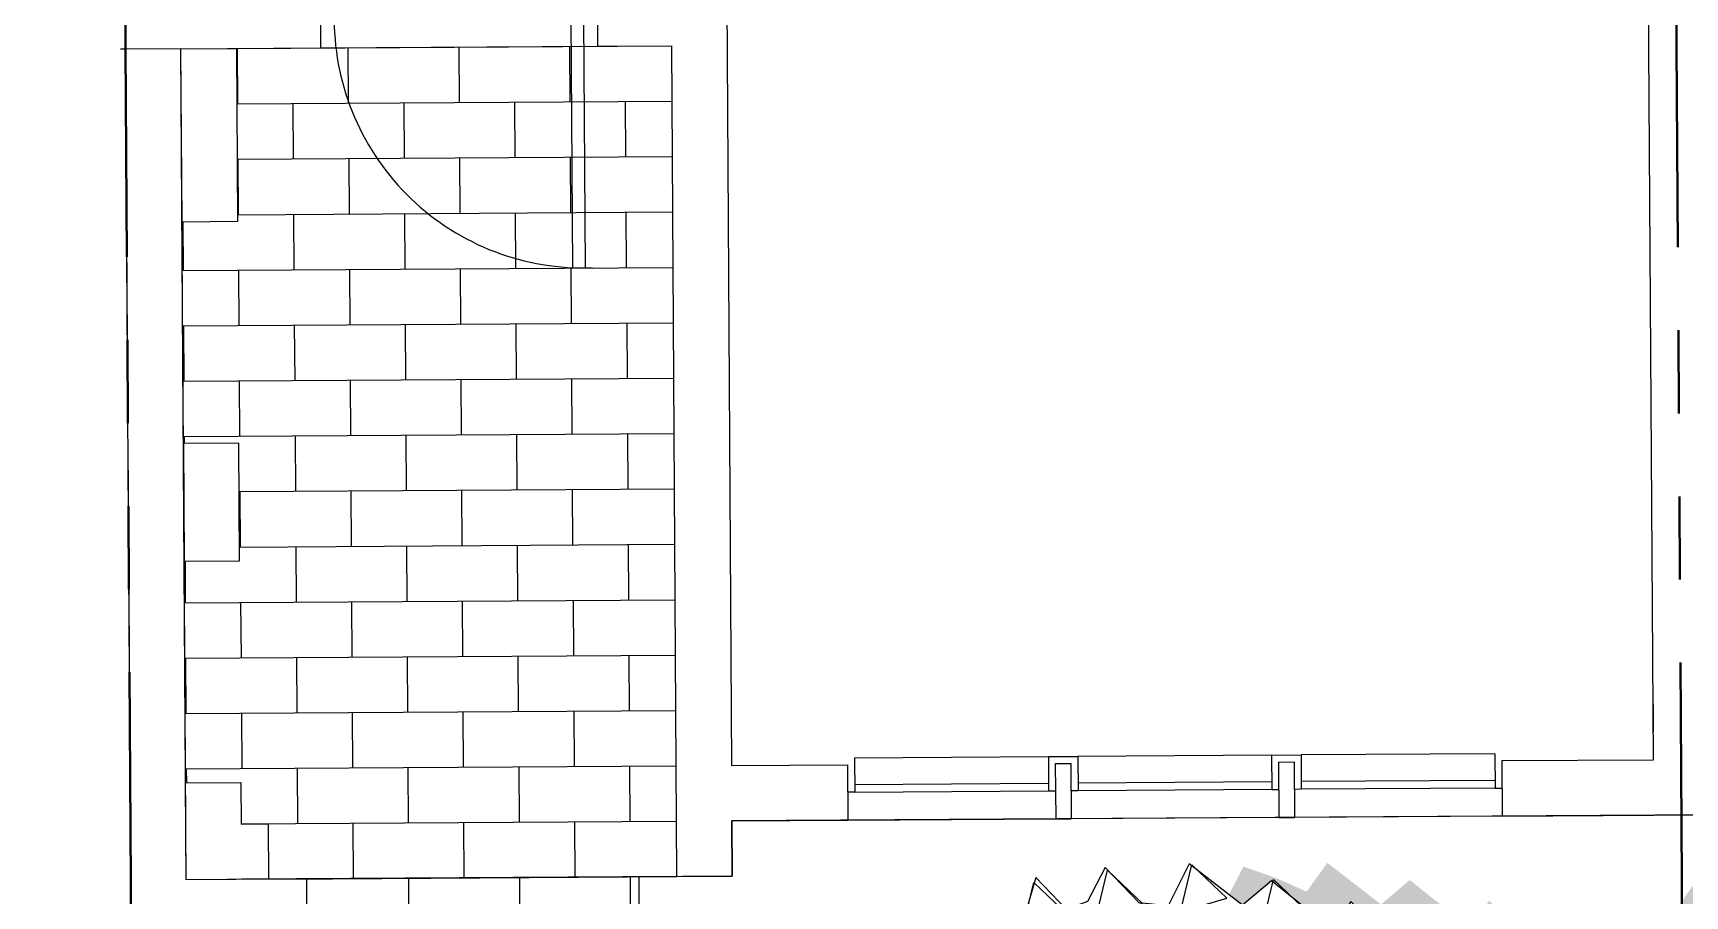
# Model space of a CAD drawing. Header units: feet. Extents: x 919634 to 928945, y 707022 to 708026.
# Drawn here: x 920843.07 to 920862.95, y 707118.42 to 707128.81 of the extents above; entities that cross this region are included whole.
import ezdxf

# ---------------------------------------------------------------- set-up
doc = ezdxf.new("R2010")
doc.units = ezdxf.units.FT
doc.header["$LTSCALE"] = 20
doc.header["$MEASUREMENT"] = 0
doc.linetypes.add('Site Plan$0$HIDDEN2', pattern=[0.1875, 0.125, -0.0625])
doc.linetypes.add('Site Plan$0$PHANTOM2', pattern=[1.25, 0.625, -0.125, 0.125, -0.125, 0.125, -0.125])
for name, color, linetype in [('-u-site-xref', 7, 'Continuous'), ('LK-TREE-013M', 6, 'Continuous'), ('LK-TREE-025M', 2, 'Continuous'), ('LK-TREE-035M', 123, 'Continuous'), ('LK-TREE-050M', 2, 'Continuous'), ('LK-TREE-TRNK', 32, 'Continuous'), ('LP-TREE', 15, 'Continuous'), ('Site Plan$0$-u-site-bldg_interior', 252, 'Continuous'), ('Site Plan$0$A-SILL', 4, 'Continuous'), ('Site Plan$0$SP-BLDG-ROOF ABOVE', 4, 'Site Plan$0$HIDDEN2'), ('Site Plan$0$SP-LOT PAVERS', 254, 'Continuous'), ('x-Villa5-LP Block$0$LK-TREE-013M', 253, 'Continuous'), ('x-Villa5-LP Block$0$LK-TREE-025M', 253, 'Continuous'), ('x-Villa5-LP Block$0$LK-TREE-050M', 253, 'Continuous'), ('x-Villa5-LP Block$0$LK-TREE-TRNK', 253, 'Continuous'), ('x-Villa5-LP Block$0$LP-TREE', 253, 'Continuous')]:
    doc.layers.add(name, color=color, linetype=linetype)
for name, color, linetype, lineweight in [('Site Plan$0$SP-LOT LINES', 252, 'Site Plan$0$PHANTOM2', 40), ('Site Plan$0$SP-SIDEWALK', 2, 'Continuous', 25), ('SP-BUILDING-FOOTPRINT', 1, 'Continuous', 25)]:
    doc.layers.add(name, color=color, linetype=linetype, lineweight=lineweight)
for name, color, linetype, plot in [('x-Villa5-LP Block$0$LK-TREE-SHAD', 253, 'Continuous', False), ('x-Villa5-LP Block$0$LK-TREE-SHAD-SM30', 253, 'Continuous', False), ('x-Villa5-LP Block$0$LK-TREE-SHAD-SM40', 253, 'Continuous', False), ('x-Villa5-LP Block$0$LK-TREE-SHAD-SM50', 253, 'Continuous', False)]:
    doc.layers.add(name, color=color, linetype=linetype, plot=plot)
doc.layers.get('-u-site-xref').off()

# ---------------------------------------------------------------- blocks, each defined once
blk = doc.blocks.new('Site Plan$0$DR1H902')
for p, q in [((-0.5, 0), (-0.5, 1)), ((-0.5, 1.000000000000057), (-0.4500000000000455, 1.000000000000057)), ((-0.4500000000000455, 0), (-0.4500000000000455, 1)), ((-0.5, -5.684341886080801e-14), (-0.4500000000000455, -5.684341886080801e-14))]:
    blk.add_line(p, q)
blk.add_arc((-0.5, 0), 1, 0, 91.70698490235472)
blk = doc.blocks.new('Site Plan$0$A$C4e4189c5')
at = {"layer": 'Site Plan$0$-u-site-bldg_interior'}
for p, q in [((-2.00000000005457, 5.5), (-38.00000000005457, 5.5)), ((-38.00000000004002, 4), (-40.00000000004002, 4)), ((-2.000000000040018, 4), (-38.00000000004002, 4)), ((-2.000000000040018, 4), (-4.001776687800884e-11, 4))]:
    blk.add_line(p, q, dxfattribs=at)
at = {"layer": 'Site Plan$0$-u-site-bldg_interior', "xscale": 35.99999999999999, "yscale": 35.99999999999999, "zscale": 95.99999999999997, "rotation": 179.9999999999935}
blk.add_blockref('Site Plan$0$DR1H902', (-20.00000000004002, 4), dxfattribs=at)
blk = doc.blocks.new('Site Plan')
at = {"layer": 'Site Plan$0$SP-LOT PAVERS'}
h = blk.add_hatch(dxfattribs=at)
h.set_pattern_fill('AR-B816', color=256, scale=0.08333333333333331, angle=0.3591501261498651)
h.set_pattern_definition([(0.3591501261498002, (920846.2900843413, 707113.960013037), (-0.004178874107166311, 0.6666535692964085), []), (90.35915012614986, (920846.2900843413, 707113.960013037), (-0.6708324434035743, 0.6624746951892417), [0.6666666666666665, -0.6666666666666665])])
edge = h.paths.add_edge_path()
edge.add_line((920846.3628927822, 707118.6272409741), (920845.9032445145, 707118.6251937371))
edge.add_line((920845.9032445148, 707118.6251937372), (920845.8990707712, 707119.2910287936))
edge.add_line((920845.8990707707, 707119.2910287936), (920845.5754945838, 707119.2890004775))
edge.add_line((920845.5754945838, 707119.2890004776), (920845.5723606359, 707119.7889575962))
edge.add_line((920845.5723606359, 707119.7889575962), (920844.9061792423, 707119.784781682))
edge.add_line((920844.9061792422, 707119.784781682), (920844.8894637458, 707122.4513959591))
edge.add_line((920844.8894637459, 707122.4513959592), (920845.5556451392, 707122.4555718735))
edge.add_line((920845.5556451392, 707122.4555718733), (920845.5467649727, 707123.8722107077))
edge.add_line((920845.5467649725, 707123.8722107077), (920844.8811437753, 707123.868038305))
edge.add_line((920844.8811437755, 707123.868038305), (920844.8644426721, 707126.5346526725))
edge.add_line((920844.8644426719, 707126.5346526725), (920845.5300494024, 707126.5388248132))
edge.add_line((920845.5300494026, 707126.5388248132), (920845.5180140524, 707128.6229493348))
edge.add_line((920850.7571323517, 707128.6557853147), (920850.7571323517, 707128.655785315))
edge.add_line((920845.5180140525, 707128.6229493348), (920850.7571323517, 707128.655785315))
edge.add_line((920850.757132352, 707128.655785315), (920850.7571323517, 707128.655785315))
edge.add_line((920850.8198152547, 707118.6560129375), (920850.8198152547, 707118.6560129378))
edge.add_line((920850.7571323519, 707128.6557853152), (920850.8198152548, 707118.6560129378))
edge.add_line((920850.8198165573, 707118.655192505), (920850.8198165576, 707118.655192505))
edge.add_line((920850.8198152545, 707118.6560129379), (920850.8198165576, 707118.655192505))
edge.add_line((920850.8198165576, 707118.6551925051), (920850.3614957351, 707118.652319551))
edge.add_line((920850.3614957352, 707118.6523195509), (920850.4210444903, 707109.1525382261))
edge.add_line((920850.4210444904, 707109.1525382263), (920846.4201130656, 707109.1534695585))
edge.add_line((920846.4201130656, 707109.1534695585), (920846.3628927824, 707118.6272409745))
at = {"layer": 'Site Plan$0$-u-site-bldg_interior'}
for p, q in [((920844.2473879914, 707118.6148141092, -4.92498255506876e-07), (920843.9747164525, 707162.113959984, -4.92498255506876e-07)), ((920862.5720013387, 707120.0630401456, -4.92498255506876e-07), (920862.3118664317, 707161.5622238162, -4.92498255506876e-07)), ((920846.5267140412, 707129.2959469797, -4.92498255506876e-07), (920846.5308929153, 707128.6292934107, -4.92498255506876e-07)), ((920849.8599818875, 707129.3168413504, -4.92498255506876e-07), (920849.8641607615, 707128.6501877811, -4.92498255506876e-07)), ((920851.4205167833, 707129.1808753819, -4.92498255506876e-07), (920851.4781072491, 707119.9934989476, -4.92498255506876e-07)), ((920844.8513785158, 707128.6187705738, -4.92498255506876e-07), (920846.5308929153, 707128.6292934107, -4.92498255506876e-07)), ((920846.5308929153, 707128.6292934107, -4.92498255506876e-07), (920849.8641607615, 707128.6501877811, -4.92498255506876e-07)), ((920849.8641607615, 707128.6501877811, -4.92498255506876e-07), (920850.7571285114, 707128.6557852909, -4.92498255506876e-07)), ((920850.8156325541, 707119.3226664831, -4.92498255506876e-07), (920850.7571285114, 707128.6557852909, -4.92498255506876e-07)), ((920844.8968016441, 707121.3689389438, -4.92498255506876e-07), (920844.8513785474, 707128.6187654851, -4.92498255506876e-07)), ((920844.9098606253, 707119.2856465399, -4.92498255506876e-07), (920844.8968016441, 707121.3689389438, -4.92498255506876e-07)), ((920862.5678279616, 707120.728816803, -4.92498255506876e-07), (920862.5699179727, 707120.3955020768, -4.92498255506876e-07)), ((920852.9573716141, 707120.0861065689, -4.92498255506876e-07), (920855.2906591062, 707120.1007326281, -4.92498255506876e-07)), ((920852.9573716141, 707120.0861065689, -4.92498255506876e-07), (920852.9599610667, 707119.6730125514, -4.92498255506876e-07)), ((920855.2906591062, 707120.1007326281, -4.92498255506876e-07), (920855.644818815, 707120.1029526548, -4.92498255506876e-07)), ((920855.2906591062, 707120.1007326281, -4.92498255506876e-07), (920855.2932485589, 707119.6876386108, -4.92498255506876e-07)), ((920857.9781063077, 707120.1175787142, -4.92498255506876e-07), (920855.644818815, 707120.1029526548, -4.92498255506876e-07)), ((920855.644818815, 707120.1029526548, -4.92498255506876e-07), (920855.6474082681, 707119.6898586378, -4.92498255506876e-07)), ((920857.9781063077, 707120.1175787142, -4.92498255506876e-07), (920858.3322660165, 707120.1197987411, -4.92498255506876e-07)), ((920857.9781063077, 707120.1175787142, -4.92498255506876e-07), (920857.9806957603, 707119.7044846971, -4.92498255506876e-07)), ((920860.6655535087, 707120.1344248004, -4.92498255506876e-07), (920858.3322660165, 707120.1197987411, -4.92498255506876e-07)), ((920858.3322660165, 707120.1197987411, -4.92498255506876e-07), (920858.3348554692, 707119.7067047239, -4.92498255506876e-07)), ((920860.6655535087, 707120.1344248004, -4.92498255506876e-07), (920860.6681429616, 707119.7213307832, -4.92498255506876e-07)), ((920851.4781072491, 707119.9934989476, -4.92498255506876e-07), (920852.8745622769, 707120.0022525132, -4.92498255506876e-07)), ((920852.8745622769, 707120.0022525132, -4.92498255506876e-07), (920852.8787411512, 707119.3355989438, -4.92498255506876e-07)), ((920855.3745131618, 707120.0179232617, -4.92498255506876e-07), (920855.5620094785, 707120.0190985701, -4.92498255506876e-07)), ((920855.3745131618, 707120.0179232617, -4.92498255506876e-07), (920855.3786920361, 707119.3512697218, -4.92498255506876e-07)), ((920855.5620094785, 707120.0190985701, -4.92498255506876e-07), (920855.566188352, 707119.35244503, -4.92498255506876e-07)), ((920858.0619603632, 707120.0347693485, -4.92498255506876e-07), (920858.2494566793, 707120.0359446564, -4.92498255506876e-07)), ((920858.061960363, 707120.0347693773, -4.92498255506876e-07), (920858.0661392369, 707119.3681158083, -4.92498255506876e-07)), ((920858.2494566793, 707120.0359446564, -4.92498255506876e-07), (920858.2536355534, 707119.3692911163, -4.92498255506876e-07)), ((920860.7494075642, 707120.0516154636, -4.92498255506876e-07), (920862.5720013387, 707120.0630401456, -4.92498255506876e-07)), ((920860.7494075642, 707120.0516154636, -4.92498255506876e-07), (920860.7535864385, 707119.3849618942, -4.92498255506876e-07)), ((920852.959380755, 707119.7655893832, -4.92498255506876e-07), (920855.2926682474, 707119.7802154425, -4.92498255506876e-07)), ((920852.9599610667, 707119.6730125514, -4.92498255506876e-07), (920855.2932485589, 707119.6876386108, -4.92498255506876e-07)), ((920855.2932485589, 707119.6876386108, -4.92498255506876e-07), (920855.3765802553, 707119.6881609701, -4.92498255506876e-07)), ((920855.6474082681, 707119.6898586378, -4.92498255506876e-07), (920855.5640765714, 707119.6893362789, -4.92498255506876e-07)), ((920857.9801154482, 707119.7970615288, -4.92498255506876e-07), (920855.6468279561, 707119.7824354694, -4.92498255506876e-07)), ((920857.9806957603, 707119.7044846971, -4.92498255506876e-07), (920855.6474082681, 707119.6898586378, -4.92498255506876e-07)), ((920857.9806957603, 707119.7044846971, -4.92498255506876e-07), (920858.0640274565, 707119.7050070562, -4.92498255506876e-07)), ((920858.3348554692, 707119.7067047239, -4.92498255506876e-07), (920858.2515237727, 707119.7061823647, -4.92498255506876e-07)), ((920860.6675626498, 707119.813907615, -4.92498255506876e-07), (920858.3342751572, 707119.7992815557, -4.92498255506876e-07)), ((920860.6681429616, 707119.7213307832, -4.92498255506876e-07), (920858.3348554692, 707119.7067047239, -4.92498255506876e-07)), ((920860.6681429616, 707119.7213307832, -4.92498255506876e-07), (920860.7514746576, 707119.7218531425, -4.92498255506876e-07)), ((920852.9599610667, 707119.6730125514, -4.92498255506876e-07), (920852.8766293701, 707119.6724901922, -4.92498255506876e-07)), ((920850.8198114149, 707118.6560129138, -4.92498255506876e-07), (920850.8156325407, 707119.322666483, -4.92498255506876e-07)), ((920851.482286113, 707119.3268453571, -4.92498255506876e-07), (920852.8787411512, 707119.3355989438, -4.92498255506876e-07)), ((920851.486464987, 707118.6601917878, -4.92498255506876e-07), (920851.482286113, 707119.3268453573, -4.92498255506876e-07)), ((920852.8787411512, 707119.3355989438, -4.92498255506876e-07), (920855.3786920361, 707119.3512697218, -4.92498255506876e-07)), ((920855.3786920361, 707119.3512697218, -4.92498255506876e-07), (920855.566188352, 707119.35244503, -4.92498255506876e-07)), ((920858.0661392369, 707119.3681158083, -4.92498255506876e-07), (920855.566188352, 707119.35244503, -4.92498255506876e-07)), ((920858.0661392369, 707119.3681158083, -4.92498255506876e-07), (920858.2536355534, 707119.3692911163, -4.92498255506876e-07)), ((920860.7535864385, 707119.3849618942, -4.92498255506876e-07), (920858.2536355534, 707119.3692911163, -4.92498255506876e-07)), ((920860.7535864385, 707119.3849618942, -4.92498255506876e-07), (920862.5761802119, 707119.3963867038, -4.92498255506876e-07)), ((920862.5761802119, 707119.3963867038, -4.92498255506876e-07), (920863.2428337813, 707119.4005655777, -4.92498255506876e-07)), ((920850.8198114149, 707118.6560129138, -4.92498255506876e-07), (920851.486464987, 707118.6601917878, -4.92498255506876e-07))]:
    blk.add_line(p, q, dxfattribs=at)
for points, elevation in [([(920845.5310782086, 707126.5388314335), (920844.864442672, 707126.5346526725), (920844.8513785158, 707128.6187705738), (920845.5180140524, 707128.6229493348)], 1.430120547129425e-07), ([(920844.8900222128, 707122.4513994599), (920845.5566738124, 707122.4555783216), (920845.547793705, 707123.8722171562), (920844.8811421053, 707123.8680382945)], -4.92498255506876e-07)]:
    blk.add_lwpolyline(points, close=True, dxfattribs=dict(at, elevation=elevation))
at = {"layer": 'Site Plan$0$-u-site-bldg_interior', "elevation": -4.92498255506876e-07}
blk.add_lwpolyline([(920844.9067318079, 707119.7847851457), (920845.5733893089, 707119.7889640444), (920845.5765232693, 707119.28900503), (920845.899070783, 707119.2910268977), (920845.9032496571, 707118.6243733284), (920844.9140505436, 707118.6181725989), (920844.9067318079, 707119.7847851457)], dxfattribs=at)
at = {"layer": 'Site Plan$0$A-SILL'}
blk.add_line((920850.8198114149, 707118.6560129138, -4.92498255506876e-07), (920845.5806930689, 707118.6231718445, -4.92498255506876e-07), dxfattribs=at)
at = {"layer": 'Site Plan$0$SP-BLDG-ROOF ABOVE'}
for p, q in [((920844.1847287089, 707128.614618099, -4.92498255506876e-07), (920844.1248688783, 707128.6142428765, -4.92498255506876e-07)), ((920844.2536703014, 707117.6131224919, -4.615524199460401e-08), (920844.1847207894, 707128.6148872785, -4.92498255506876e-07))]:
    blk.add_line(p, q, dxfattribs=at)
at = {"layer": 'Site Plan$0$SP-LOT LINES', "ltscale": 0.4}
for p, q in [((920863.1174055147, 707086.2324687099, 1.430118495172951e-07), (920862.5532575103, 707176.230700565, 1.430118495161385e-07)), ((920844.4511048088, 707086.1154602302, 1.430118495161385e-07), (920843.8869568041, 707176.1136920853, 1.430118495155604e-07))]:
    blk.add_line(p, q, dxfattribs=at)
at = {"layer": 'Site Plan$0$SP-SIDEWALK'}
for p, q in [((920846.362884984, 707118.6285320965, 1.430120795902004e-07), (920846.4201130657, 707109.1534695585, 1.430120795902004e-07)), ((920850.3628120259, 707118.6526911091, 1.430120795902004e-07), (920850.4200401078, 707109.1776285707, 1.430120795902004e-07))]:
    blk.add_line(p, q, dxfattribs=at)
at = {"layer": 'Site Plan$0$-u-site-bldg_interior', "xscale": 0.08333333333333334, "yscale": 0.08333333333333334, "zscale": 0.08333333333333334, "rotation": 0.3591501261498651}
blk.add_blockref('Site Plan$0$A$C4e4189c5', (920849.8641502237, 707128.6493672741, 1.430120795902004e-07), dxfattribs=at)
blk = doc.blocks.new('TREE-DCID-109')
at = {"layer": 'LK-TREE-013M'}
for q in [(-0.2166500179826585, 0.4823717540616883), (-0.3601145663802754, 0.4331494471145447), (0.517799688297174, -0.1756967119105255), (0.5411972765790551, -0.08973717540862935)]:
    blk.add_line((0, 0), q, dxfattribs=at)
at = {"layer": 'LK-TREE-025M'}
for q in [(0.3255488117082166, 0.4360770788698858), (-0.5380278299170698, -0.1671362488681467), (-0.3928847481928415, -0.3377660838132428)]:
    blk.add_line((0, 0), q, dxfattribs=at)
at = {"layer": 'LK-TREE-035M'}
for q in [(0.1553565035567317, 0.5017498904846036), (-0.4146117905927724, 0.3240326438288861), (-0.007274405883975987, -0.5610814594255942), (0.3672781784027848, -0.3858769121981993)]:
    blk.add_line((0, 0), q, dxfattribs=at)
at = {"layer": 'LK-TREE-050M'}
blk.add_lwpolyline([(0.2584786559970667, 0.4268626303226171), (0.4439277190902544, 0.2703980164522264), (0.4842933250632768, 0.04269808410359133, 0.1271889369582335), (0.4404039055287399, 0.04376765122555071, 0.8753183136220222), (0.4490377769191127, -0.03179279157851056, 0.1490760554437799), (0.4900553474947174, -0.01954737550922658), (0.4472775486362366, -0.25838328219114), (0.2702664257688525, -0.4071908885772473, 0.1271889369582343), (0.2492479883002545, -0.3686467527420234, 0.8753183136220385), (0.1881276610059217, -0.4139041261011158, 0.1490760554437781), (0.2192412876896412, -0.4433036761864813), (-0.008985574262055707, -0.525674968998004), (-0.2263623031024622, -0.4467826430354762, 0.1271889369582332), (-0.2034913210365517, -0.4093080743222117, 0.8753183136220306), (-0.2732455197212289, -0.3790050048772429, 0.1490760554437717), (-0.2831494636131424, -0.4206499710318923), (-0.4685985267063302, -0.2641853571615016), (-0.5089641326793526, -0.03648542481286654, 0.1271889369582335), (-0.4650747131448156, -0.03755499193482592, 0.8753183136220322), (-0.4737085845351885, 0.03800545086923535, 0.1490760554437723), (-0.5147261551107931, 0.02576003479995137), (-0.4719483562523124, 0.2645959414818648), (-0.2949372333849283, 0.4134035478679721, 0.1271889369582334), (-0.2739187959163303, 0.3748594120327482, 0.8753183136220326), (-0.2127984686219975, 0.4201167853918406, 0.1490760554437743), (-0.243912095305717, 0.449516335477206), (-0.01568523335402006, 0.5318876282887288), (0.2016914954863864, 0.452995302326201, 0.1271889369582338), (0.1788205134204759, 0.4155207336129365, 0.8753183136220314), (0.2485747121051531, 0.3852176641679677, 0.1490760554437729)], format="xyb", close=True, dxfattribs=at)
at = {"layer": 'LK-TREE-TRNK', "const_width": 0.03749999999999999}
blk.add_lwpolyline([(-0.01875000000001137, 0, 1), (0.01875000000001137, 0, 1)], format="xyb", close=True, dxfattribs=at)
blk = doc.blocks.new('x-Villa5-LP Block$0$TREE-EVGR-001')
at = {"layer": 'x-Villa5-LP Block$0$LK-TREE-SHAD'}
blk.add_hatch(color=256, dxfattribs=at).paths.add_polyline_path([(0.1089706438699523, -0.4757895270687129), (0.1079324849648344, -0.5039278319806328), (0.1722425849569049, -0.4844509835266706), (0.1683450062939187, -0.4621619195394686), (0.2404502679496829, -0.4621619195394686), (0.2326551019482395, -0.5000324628521611), (0.2813748786129224, -0.4727648733296661), (0.29696520194031, -0.4532880220641289), (0.3476337679364576, -0.4513403360940913), (0.396264019304823, -0.4358758569983934), (0.3768656295975177, -0.4143343223446152), (0.4450733125903241, -0.3636945124281112), (0.4489708955910316, -0.3987528430191389), (0.5054858295816587, -0.3656421955865525), (0.4898955019165214, -0.3461653471325974), (0.5191273679153312, -0.3111070165415697), (0.5672549638759108, -0.2934702439136743), (0.5386152742434547, -0.2546241515265422), (0.5620007679100354, -0.2351473002610049), (0.624362074232863, -0.2117750798669817), (0.6068229572362327, -0.1884028594729728), (0.6165669125691693, -0.1513968457234967), (0.6613891018953666, -0.1358153635864312), (0.6399524018980287, -0.1143908291624314), (0.6360548188972928, -0.06569870240437581), (0.6652866848961025, -0.0540125922073571), (0.6419011912295218, -0.02869268865489971), (0.6321572402343065, 0.008313327906165568), (0.6652866848961025, 0.01805175213314669), (0.6399524018980287, 0.05311008272417439), (0.6321572402343065, 0.07453461714816001), (0.6594403125638735, 0.08037767224666226), (0.624362074232863, 0.1290697990047249), (0.6341060295657996, 0.1427035923601849), (0.6438499848987362, 0.1543897025571965), (0.600976584904032, 0.2089248844137614), (0.6126693295684618, 0.2186633086407426), (0.5600519742407926, 0.2790415455958168), (0.5717447189052223, 0.2907276557928284), (0.5308201125797325, 0.329681355512335), (0.5210761572468243, 0.2965707108913307), (0.4879467125850283, 0.3335767246408068), (0.5093834125823946, 0.3472105208078489), (0.4734964548200651, 0.3870622876876126), (0.4236366125929578, 0.3588966310048534), (0.4002511232641268, 0.3959026447543295), (0.4294829849251585, 0.4114841268913949), (0.3885583742619474, 0.4523855097693499), (0.3573777232693942, 0.3997980166943904), (0.3339922296028135, 0.4445947715123992), (0.2930676232773237, 0.4777054161333965), (0.2579893849463133, 0.448490140640871), (0.1936792849542428, 0.4991299505573892), (0.1683450062939187, 0.4644221308886216), (0.1332667679629083, 0.4805573219530999), (0.09234215729966877, 0.4952345814289103), (0.07460491585158024, 0.4613917906249796), (0.0909893849463117, 0.448490140640871), (0.1260676232773221, 0.4777054161333965), (0.1669922296028119, 0.4445947715123992), (0.1903777232693926, 0.3997980166943904), (0.2215583742619458, 0.4523855097693499), (0.2624829849251853, 0.4114841268913949), (0.2332511232641252, 0.3959026447543295), (0.2566366125929562, 0.3588966310048534), (0.3064964548200635, 0.3870622876876126), (0.342383412582393, 0.3472105208078489), (0.3209467125850267, 0.3335767246408068), (0.3540761572468227, 0.2965707108913307), (0.3638201125797593, 0.329681355512335), (0.4047447189052207, 0.2907276557928284), (0.3930519742408194, 0.2790415455958168), (0.4456693295684602, 0.2186633086407426), (0.4339765849040305, 0.2089248844137614), (0.4768499848987346, 0.1543897025571965), (0.4671060295657981, 0.1427035923601849), (0.4573620742328615, 0.1290697990047249), (0.4924403125638719, 0.08037767224666226), (0.4651572402343049, 0.07453461714816001), (0.4729524018980271, 0.05311008272417439), (0.498286684896101, 0.01805175213314669), (0.4651572402343049, 0.008313327906165568), (0.4749011912295202, -0.02869268865489971), (0.498286684896101, -0.0540125922073571), (0.4690548188972912, -0.06569870240437581), (0.4729524018980271, -0.1143908291624314), (0.494389101895365, -0.1358153635864312), (0.4495669125691677, -0.1513968457234967), (0.4398229572362311, -0.1884028594729728), (0.4573620742328615, -0.2117750798669817), (0.3950007679100338, -0.2351473002610049), (0.3716152742434531, -0.2546241515265422), (0.4002549638759092, -0.2934702439136743), (0.3521273679153296, -0.3111070165415697), (0.3228955019165198, -0.3461653471325974), (0.3384858295816571, -0.3656421955865525), (0.2819708955910301, -0.3987528430191389), (0.2780733125903225, -0.3636945124281112), (0.2098656295975161, -0.4143343223446152), (0.2292640193048214, -0.4358758569983934), (0.1806337679364844, -0.4513403360940913), (0.1299652019403084, -0.4532880220641289), (0.1143748786128924, -0.4727648733296661)])
at = {"layer": 'x-Villa5-LP Block$0$LK-TREE-013M'}
for p, q in [((-0.08579755074086393, 0.4354452148689205), (-0.07176636530692804, 0.4920659143797508)), ((-0.02974699386746238, 0.4516042015933337), (-0.07176636530692804, 0.4920659143797508)), ((0.01608767338453276, 0.4409001615718182), (0.03011885881846865, 0.4975208610826485)), ((0.07213823025793431, 0.4570591482962385), (0.03011885881846865, 0.4975208610826485)), ((0.1143341395054449, 0.4227169976003609), (0.1283653249393808, 0.4793376971111911)), ((0.1703846963788465, 0.4388759843247811), (0.1283653249393808, 0.4793376971111911)), ((-0.1749471218505789, 0.4208986820327283), (-0.160915936416643, 0.4775193815435586)), ((-0.1188965649771774, 0.4370576687571415), (-0.160915936416643, 0.4775193815435586)), ((-0.08579755074086393, 0.4354452148689205), (-0.02974699386746238, 0.4516042015933337)), ((0.01608767338453276, 0.4409001615718182), (0.07213823025793431, 0.4570591482962385)), ((0.1143341395054449, 0.4227169976003609), (0.1703846963788465, 0.4388759843247811)), ((0.205303089617388, 0.3918056246554613), (0.2193342750513523, 0.4484263241662916)), ((0.2613536464907895, 0.4079646113798816), (0.2193342750513523, 0.4484263241662916)), ((-0.1749471218505789, 0.4208986820327283), (-0.1188965649771774, 0.4370576687571415)), ((-0.2768323459759756, 0.3608942434154443), (-0.2628011605420113, 0.4175149429262746)), ((-0.2207817891025741, 0.3770532301398575), (-0.2628011605420113, 0.4175149429262746)), ((-0.007564253644574137, 0.3481660261468846), (0.006466931789361752, 0.4047867256577149)), ((0.04848630322882741, 0.3643250128713049), (0.006466931789361752, 0.4047867256577149)), ((0.1034178654920197, 0.3481660261468846), (0.1174490509259556, 0.4047867256577149)), ((0.1594684223653928, 0.3643250128713049), (0.1174490509259556, 0.4047867256577149)), ((0.205303089617388, 0.3918056246554613), (0.2613536464907895, 0.4079646113798816)), ((-0.207695943890883, 0.3354378171734425), (-0.1936647584569471, 0.3920585166842798)), ((-0.1516453870174814, 0.3515968038978627), (-0.1936647584569471, 0.3920585166842798)), ((0.1701956033239185, 0.3271660389251565), (0.1842267887578544, 0.3837867384359868)), ((0.22624616019732, 0.3433250256495768), (0.1842267887578544, 0.3837867384359868)), ((0.2871751447181623, 0.3336195016058099), (0.3012063301520982, 0.3902402011166473)), ((0.3432257015915638, 0.3497784883302302), (0.3012063301520982, 0.3902402011166473)), ((-0.2768323459759756, 0.3608942434154443), (-0.2207817891025741, 0.3770532301398575)), ((-0.007564253644574137, 0.3481660261468846), (0.04848630322882741, 0.3643250128713049)), ((0.1034178654920197, 0.3481660261468846), (0.1594684223653928, 0.3643250128713049)), ((-0.3659819170856906, 0.2990714892305277), (-0.3519507316517547, 0.355692188741358)), ((-0.3099313602122891, 0.3152304759549409), (-0.3519507316517547, 0.355692188741358)), ((-0.207695943890883, 0.3354378171734425), (-0.1516453870174814, 0.3515968038978627)), ((0.1701956033239185, 0.3271660389251565), (0.22624616019732, 0.3433250256495768)), ((0.2289550166464949, 0.2881615875296006), (0.2429862020804592, 0.3447822870404309)), ((0.2850055735198964, 0.3043205742540209), (0.2429862020804592, 0.3447822870404309)), ((0.2871751447181623, 0.3336195016058099), (0.3432257015915638, 0.3497784883302302)), ((0.07794655946065632, 0.2808883252590633), (0.0919777448945922, 0.3375090247699006)), ((0.1339971163340579, 0.2970473119834764), (0.0919777448945922, 0.3375090247699006)), ((0.2823669751465161, 0.262489606945266), (0.2963981605804804, 0.3191103064560963)), ((0.3384175320199176, 0.2786485936696792), (0.2963981605804804, 0.3191103064560963)), ((0.3490340307942859, 0.2699784235581433), (0.3630652162282217, 0.3265991230689735)), ((0.4050845876676874, 0.2861374102825565), (0.3630652162282217, 0.3265991230689735)), ((-0.3659819170856906, 0.2990714892305277), (-0.3099313602122891, 0.3152304759549409)), ((0.2289550166464949, 0.2881615875296006), (0.2850055735198964, 0.3043205742540209)), ((-0.3647756345556559, 0.2323072228889984), (-0.35074444912172, 0.2889279223998358)), ((-0.3087250776822543, 0.2484662096134116), (-0.35074444912172, 0.2889279223998358)), ((0.07794655946065632, 0.2808883252590633), (0.1339971163340579, 0.2970473119834764)), ((0.179831783586053, 0.2263388333446841), (0.1938629690199889, 0.2829595328555143)), ((0.2358823404594546, 0.2424978200691044), (0.1938629690199889, 0.2829595328555143)), ((0.3490340307942859, 0.2699784235581433), (0.4050845876676874, 0.2861374102825565)), ((0.2823669751465161, 0.262489606945266), (0.3384175320199176, 0.2786485936696792)), ((0.3908797478457871, 0.2027007226703148), (0.4049109332797229, 0.2593214221811593)), ((0.4469303047191886, 0.2188597093947351), (0.4049109332797229, 0.2593214221811593)), ((-0.4351183191707548, 0.1972457676722996), (-0.4210871337368189, 0.2538664671831299)), ((-0.3790677622973817, 0.2134047543967128), (-0.4210871337368189, 0.2538664671831299)), ((-0.3647756345556559, 0.2323072228889984), (-0.3087250776822543, 0.2484662096134116)), ((0.179831783586053, 0.2263388333446841), (0.2358823404594546, 0.2424978200691044)), ((0.2871751447181623, 0.1990640832399322), (0.3012063301520982, 0.2556847827507625)), ((0.3432257015915638, 0.2152230699643525), (0.3012063301520982, 0.2556847827507625)), ((0.1361666875323237, 0.1645160791597675), (0.1501978729662596, 0.2211367786705978)), ((0.1922172444057253, 0.1806750658841807), (0.1501978729662596, 0.2211367786705978)), ((-0.4351183191707548, 0.1972457676722996), (-0.3790677622973817, 0.2134047543967128)), ((0.2871751447181623, 0.1990640832399322), (0.3432257015915638, 0.2152230699643525)), ((0.3427669659111814, 0.1590072464141628), (0.3567981513451173, 0.2156279459250001)), ((0.3988175227845829, 0.175166233138583), (0.3567981513451173, 0.2156279459250001)), ((0.3908797478457871, 0.2027007226703148), (0.4469303047191886, 0.2188597093947351)), ((-0.4769470063782535, 0.133136656281394), (-0.4629158209443176, 0.1897573557922243)), ((-0.4208964495048519, 0.1492956430058143), (-0.4629158209443176, 0.1897573557922243)), ((0.1361666875323237, 0.1645160791597675), (0.1922172444057253, 0.1806750658841807)), ((0.2289550166464949, 0.1336046979197505), (0.2429862020804592, 0.1902253974305808)), ((0.2850055735198964, 0.1497636846441637), (0.2429862020804592, 0.1902253974305808)), ((0.4236285698860911, 0.1354230134873831), (0.437659755320027, 0.1920437129982133)), ((0.4796791267594926, 0.1515820002117962), (0.437659755320027, 0.1920437129982133)), ((-0.3896338441147975, 0.1081482716777487), (-0.3756026586808616, 0.1647689711885789)), ((-0.333583287241396, 0.1243072584021689), (-0.3756026586808616, 0.1647689711885789)), ((0.3427669659111814, 0.1590072464141628), (0.3988175227845829, 0.175166233138583)), ((-0.4769470063782535, 0.133136656281394), (-0.4208964495048519, 0.1492956430058143)), ((0.2289550166464949, 0.1336046979197505), (0.2850055735198964, 0.1497636846441637)), ((0.3290208617696635, 0.1008750011120867), (0.3430520472035994, 0.1574957006229312)), ((0.385071418643065, 0.117033987836507), (0.3430520472035994, 0.1574957006229312)), ((0.4236285698860911, 0.1354230134873831), (0.4796791267594926, 0.1515820002117962)), ((-0.3896338441147975, 0.1081482716777487), (-0.333583287241396, 0.1243072584021689)), ((0.4381836019040009, 0.06996362816719426), (0.4522147873379367, 0.1265843276780316)), ((0.4942341587774024, 0.08612261489160744), (0.4522147873379367, 0.1265843276780316)), ((-0.4969772052469068, 0.05905372646627427), (-0.4829460198129709, 0.1156744259771045)), ((-0.4409266483735053, 0.07521271319068745), (-0.4829460198129709, 0.1156744259771045)), ((0.1852899205927656, 0.06087204203390684), (0.1993211060267015, 0.1174927415447371)), ((0.2413404774661672, 0.07703102875832002), (0.1993211060267015, 0.1174927415447371)), ((0.3290208617696635, 0.1008750011120867), (0.385071418643065, 0.117033987836507)), ((0.2671619756935399, 0.03905224692717013), (0.2811931611274758, 0.0956729464380146)), ((0.3232125325669415, 0.05521123365159042), (0.2811931611274758, 0.0956729464380146)), ((0.4381836019040009, 0.06996362816719426), (0.4942341587774024, 0.08612261489160744)), ((-0.4969772052469068, 0.05905372646627427), (-0.4409266483735053, 0.07521271319068745)), ((-0.4596898562604395, 0.003783748969567569), (-0.4456586708265036, 0.06040444848039783)), ((-0.4036392993870379, 0.01994273569398075), (-0.4456586708265036, 0.06040444848039783)), ((0.1852899205927656, 0.06087204203390684), (0.2413404774661672, 0.07703102875832002)), ((0.3726859578233928, 0.0190507673880802), (0.3867171432573286, 0.07567146689891047)), ((0.4287365146967943, 0.03520975411250049), (0.3867171432573286, 0.07567146689891047)), ((0.2671619756935399, 0.03905224692717013), (0.3232125325669415, 0.05521123365159042)), ((0.4418223599084854, 0.0008676034166228419), (0.4558535453424213, 0.05748830292745311)), ((0.4978729167818869, 0.01702659014103602), (0.4558535453424213, 0.05748830292745311)), ((-0.4596898562604395, 0.003783748969567569), (-0.4036392993870379, 0.01994273569398075)), ((0.3726859578233928, 0.0190507673880802), (0.4287365146967943, 0.03520975411250049)), ((-0.4933384472424223, -0.05550020406539602), (-0.4793072618084864, 0.001120495445434244)), ((-0.4372878903690207, -0.03934121734097573), (-0.4793072618084864, 0.001120495445434244)), ((0.3053689347405566, -0.05550020406539602), (0.3194001201744925, 0.001120495445434244)), ((0.3614194916139581, -0.03934121734097573), (0.3194001201744925, 0.001120495445434244)), ((0.4418223599084854, 0.0008676034166228419), (0.4978729167818869, 0.01702659014103602)), ((0.236232532655464, -0.06095515076829372), (0.2502637180893998, -0.004334451257463456)), ((0.2922830895288655, -0.04479616404388054), (0.2502637180893998, -0.004334451257463456)), ((0.3817828528345899, -0.05731851963302859), (0.3958140382685258, -0.0006978201221983227)), ((0.4378334097079914, -0.0411595329086083), (0.3958140382685258, -0.0006978201221983227)), ((0.4454611179129699, -0.07186505246922081), (0.4594923033469058, -0.01524435295839055)), ((0.5015116747863715, -0.05570606574480053), (0.4594923033469058, -0.01524435295839055)), ((-0.4933384472424223, -0.05550020406539602), (-0.4372878903690207, -0.03934121734097573)), ((0.3053689347405566, -0.05550020406539602), (0.3614194916139581, -0.03934121734097573)), ((0.236232532655464, -0.06095515076829372), (0.2922830895288655, -0.04479616404388054)), ((0.3817828528345899, -0.05731851963302859), (0.4378334097079914, -0.0411595329086083)), ((0.4454611179129699, -0.07186505246922081), (0.5015116747863715, -0.05570606574480053)), ((-0.4898898862905128, -0.1255692016943044), (-0.4758587008565769, -0.06894850218347415)), ((-0.4338393294171112, -0.1094102149698841), (-0.4758587008565769, -0.06894850218347415)), ((0.2708007336979961, -0.1355061222217699), (0.2848319191319604, -0.07888542271093968)), ((0.3268512905713976, -0.1193471354973568), (0.2848319191319604, -0.07888542271093968)), ((-0.3932726021192536, -0.1391427616521668), (-0.3792414166853462, -0.0825220621413294)), ((-0.3372220452458805, -0.1229837749277465), (-0.3792414166853462, -0.0825220621413294)), ((0.3508534097965423, -0.1518709706255947), (0.3648845952304782, -0.09525027111476447)), ((0.4069039666699155, -0.1357119839011816), (0.3648845952304782, -0.09525027111476447)), ((0.4327254648972882, -0.1500526550579622), (0.4467566503312241, -0.0934319555471319)), ((0.4887760217706898, -0.133893668333549), (0.4467566503312241, -0.0934319555471319)), ((-0.4898898862905128, -0.1255692016943044), (-0.4338393294171112, -0.1094102149698841)), ((0.1816511625882811, -0.1736907657323314), (0.1956823480222454, -0.1170700662214941)), ((0.2377017194616826, -0.1575317790079112), (0.1956823480222454, -0.1170700662214941)), ((0.2708007336979961, -0.1355061222217699), (0.3268512905713976, -0.1193471354973568)), ((-0.3932726021192536, -0.1391427616521668), (-0.3372220452458805, -0.1229837749277465)), ((0.3508534097965423, -0.1518709706255947), (0.4069039666699155, -0.1357119839011816)), ((0.4327254648972882, -0.1500526550579622), (0.4887760217706898, -0.133893668333549)), ((-0.4660477622088308, -0.206420462539981), (-0.4520165767748949, -0.1497997630291508)), ((-0.4099972053354293, -0.1902614758155607), (-0.4520165767748949, -0.1497997630291508)), ((0.1816511625882811, -0.1736907657323314), (0.2377017194616826, -0.1575317790079112)), ((0.2471488066688892, -0.2118754092428787), (0.2611799921028251, -0.1552547097320485)), ((0.3031993635422907, -0.1957164225184655), (0.2611799921028251, -0.1552547097320485)), ((0.3999766428569842, -0.2318768970771004), (0.4140078282909201, -0.1752561975662701)), ((0.4560271997303857, -0.2157179103526801), (0.4140078282909201, -0.1752561975662701)), ((-0.4660477622088308, -0.206420462539981), (-0.4099972053354293, -0.1902614758155607)), ((0.2471488066688892, -0.2118754092428787), (0.3031993635422907, -0.1957164225184655)), ((0.3362983777786042, -0.2427867904829029), (0.3503295632125685, -0.1861660909720655)), ((0.3923489346520057, -0.2266278037584897), (0.3503295632125685, -0.1861660909720655)), ((-0.3423299900565837, -0.2646065855896325), (-0.3282988046226194, -0.2079858860788022)), ((-0.2862794331831822, -0.2484475988652122), (-0.3282988046226194, -0.2079858860788022)), ((0.1416248245390364, -0.273698171722927), (0.1556560099729722, -0.2170774722120825)), ((0.1976753814124379, -0.2575391849985067), (0.1556560099729722, -0.2170774722120825)), ((0.2653425966912835, -0.2755164872905596), (0.2793737821252193, -0.2188957877797222)), ((0.321393153564685, -0.2593575005661393), (0.2793737821252193, -0.2188957877797222)), ((0.3999766428569842, -0.2318768970771004), (0.4560271997303857, -0.2157179103526801)), ((-0.4205632871528451, -0.2936996512620169), (-0.4065321017189092, -0.2370789517511867)), ((-0.364512730279472, -0.2775406645375966), (-0.4065321017189092, -0.2370789517511867)), ((0.04155897941589615, -0.2809714339934573), (0.05559016484980361, -0.224350734482627)), ((0.09760953628926927, -0.264812447269037), (0.05559016484980361, -0.224350734482627)), ((0.3362983777786042, -0.2427867904829029), (0.3923489346520057, -0.2266278037584897)), ((-0.3423299900565837, -0.2646065855896325), (-0.2862794331831822, -0.2484475988652122)), ((0.1416248245390364, -0.273698171722927), (0.1976753814124379, -0.2575391849985067)), ((0.3453952727898013, -0.3064278685305766), (0.3594264582237372, -0.2498071690197463)), ((0.4014458296632029, -0.2902688818061563), (0.3594264582237372, -0.2498071690197463)), ((-0.4205632871528451, -0.2936996512620169), (-0.364512730279472, -0.2775406645375966)), ((0.04155897941589615, -0.2809714339934573), (0.09760953628926927, -0.264812447269037)), ((0.2653425966912835, -0.2755164872905596), (0.321393153564685, -0.2593575005661393)), ((-0.04031307568487819, -0.3427941881783738), (-0.0262818902509423, -0.2861734886675436)), ((0.01573748118852336, -0.3266352014539535), (-0.0262818902509423, -0.2861734886675436)), ((0.2034837106151599, -0.3409758726107412), (0.2175148960490958, -0.284355173099911)), ((0.2595342674885615, -0.324816885886321), (0.2175148960490958, -0.284355173099911)), ((0.3453952727898013, -0.3064278685305766), (0.4014458296632029, -0.2902688818061563)), ((-0.360523780078978, -0.3682506227154931), (-0.3464925946450137, -0.3116299232046629)), ((-0.3044732232055765, -0.3520916359910728), (-0.3464925946450137, -0.3116299232046629)), ((-0.2368060079267025, -0.3718872538507583), (-0.2227748224927666, -0.315266554339928)), ((-0.1807554510533009, -0.3557282671263451), (-0.2227748224927666, -0.315266554339928)), ((0.0797659384629128, -0.364613991580228), (0.09379712389684869, -0.3079932920693906)), ((0.1358164953362859, -0.3484550048558077), (0.09379712389684869, -0.3079932920693906)), ((-0.04031307568487819, -0.3427941881783738), (0.01573748118852336, -0.3266352014539535)), ((0.2034837106151599, -0.3409758726107412), (0.2595342674885615, -0.324816885886321)), ((0.2780782497069652, -0.3846154711193179), (0.292109435140901, -0.3279947716084877)), ((0.3341288065803667, -0.3684564843948976), (0.292109435140901, -0.3279947716084877)), ((-0.360523780078978, -0.3682506227154931), (-0.3044732232055765, -0.3520916359910728)), ((-0.2368060079267025, -0.3718872538507583), (-0.1807554510533009, -0.3557282671263451)), ((0.0797659384629128, -0.364613991580228), (0.1358164953362859, -0.3484550048558077)), ((-0.2957471033798527, -0.4187691509456783), (-0.2817159179459168, -0.3621484514348481)), ((-0.2396965465064511, -0.4026101642212581), (-0.2817159179459168, -0.3621484514348481)), ((-0.1221851307856525, -0.4209817990622398), (-0.1081539453516882, -0.3643610995514024)), ((-0.06613457391225097, -0.4048228123378266), (-0.1081539453516882, -0.3643610995514024)), ((-0.002106116637861533, -0.4264367457651446), (0.01192506879607436, -0.3698160462543072)), ((0.05394444023554001, -0.4102777590407243), (0.01192506879607436, -0.3698160462543072)), ((0.2780782497069652, -0.3846154711193179), (0.3341288065803667, -0.3684564843948976)), ((0.1780124045838249, -0.4518931720071393), (0.1920435900177608, -0.3952724724963019)), ((0.2340629614571981, -0.4357341852827261), (0.1920435900177608, -0.3952724724963019)), ((-0.2957471033798527, -0.4187691509456783), (-0.2396965465064511, -0.4026101642212581)), ((-0.207695943890883, -0.4609847581404267), (-0.1936647584569471, -0.4043640586295965)), ((-0.1516453870174814, -0.4448257714160135), (-0.1936647584569471, -0.4043640586295965)), ((-0.1221851307856525, -0.4209817990622398), (-0.06613457391225097, -0.4048228123378266)), ((-0.002106116637861533, -0.4264367457651446), (0.05394444023554001, -0.4102777590407243)), ((0.06703028544723111, -0.4918961310853263), (0.081061470881167, -0.435275431574496)), ((0.1230808423206327, -0.475737144360906), (0.081061470881167, -0.435275431574496)), ((0.1780124045838249, -0.4518931720071393), (0.2340629614571981, -0.4357341852827261)), ((-0.207695943890883, -0.4609847581404267), (-0.1516453870174814, -0.4448257714160135)), ((-0.05850686570727248, -0.4973510860833557), (-0.04447568027333659, -0.4407303865725112)), ((-0.002456308833870935, -0.4811920993589354), (-0.04447568027333659, -0.4407303865725112)), ((0.06703028544723111, -0.4918961310853263), (0.1230808423206327, -0.475737144360906)), ((-0.05850686570727248, -0.4973510860833557), (-0.002456308833870935, -0.4811920993589354))]:
    blk.add_line(p, q, dxfattribs=at)
at = {"layer": 'x-Villa5-LP Block$0$LK-TREE-050M'}
for points in [[(0.3014588019191535, 0.384216534557325), (0.2566366125929562, 0.3588966310048534), (0.2332511232641252, 0.3959026447543295), (0.2624829849251853, 0.4114841268913949), (0.2215583742619458, 0.4523855097693499), (0.1903777232693926, 0.3997980166943904), (0.1669922296028119, 0.4445947715123992), (0.1260676232773221, 0.4777054161333965), (0.0909893849463117, 0.448490140640871), (0.02667928495424121, 0.4991299505573892), (0.001345006293917095, 0.448490140640871), (-0.03373323203709333, 0.4523855097693499), (-0.0746578427003044, 0.4952345814289103), (-0.0960945426976707, 0.4543331957393804), (-0.1214288213580232, 0.4445947715123992), (-0.1584558490205268, 0.4835484712318987), (-0.1837901320186006, 0.3978503307243599), (-0.2208171596811042, 0.3764257963003672), (-0.2578441873435793, 0.4114841268913949), (-0.2987687936690691, 0.3686350552318345), (-0.359181310660432, 0.3530535759063511), (-0.3630788936611395, 0.2926753389512768), (-0.3552837319974458, 0.2693031185572607), (-0.3845155936585058, 0.220610994610773), (-0.4234914106525025, 0.247878584133268), (-0.4371329489861466, 0.1913957191182476), (-0.4644160213157136, 0.1913957191182476), (-0.4839039319815868, 0.1095929477391877), (-0.4916990936452805, 0.05700545185264616), (-0.4624672319842205, 0.05116239675413681), (-0.4702623936479426, 0.006365641936127986), (-0.4916990936452805, -0.001425099132404739), (-0.5092382106419393, -0.05985564730586646), (-0.487801510644573, -0.07933249857140368), (-0.4936478829767736, -0.116338515132469), (-0.4663648106472067, -0.1397107355264779), (-0.4663648106472067, -0.1669783250489729), (-0.4722111829794073, -0.2156704489954677), (-0.4351841596546535, -0.2098273938969584), (-0.4117986659880728, -0.2429380413295377), (-0.4254402043217169, -0.2935778512460558), (-0.3864643873277203, -0.2916301652760183), (-0.3455397766645092, -0.313054699700011), (-0.3669764766618755, -0.3695375675266064), (-0.3357958213315726, -0.3695375675266064), (-0.2909736320053753, -0.367589881556583), (-0.3007175873383119, -0.4201773774431246), (-0.2812296766724387, -0.422125060601573), (-0.2403050660092276, -0.4084912672461201), (-0.1954828766830303, -0.4240727465715963), (-0.2149707873488751, -0.4669218182311567), (-0.1545582660197908, -0.4493926529356429), (-0.0941457490284563, -0.4532880220641289), (-0.05711872136595275, -0.4513403360940913), (-0.05906751503516716, -0.5039278319806328), (0.005242584956903329, -0.4844509835266706), (0.001345006293917095, -0.4513403360940913), (0.07345026794968135, -0.4513403360940913), (0.06565510194823787, -0.5000324628521611), (0.1143748786128924, -0.4727648733296661), (0.1299652019403084, -0.4532880220641289), (0.1806337679364844, -0.4513403360940913), (0.2235071679311886, -0.4377065427386384)], [(0.39889834657302, -0.2916301652760183), (0.3716152742434531, -0.2546241515265422), (0.3950007679100338, -0.2351473002610049), (0.4573620742328615, -0.2117750798669817), (0.4398229572362311, -0.1884028594729728), (0.4495669125691677, -0.1513968457234967), (0.494389101895365, -0.1358153635864312), (0.4729524018980271, -0.1143908291624314), (0.4690548188972912, -0.06569870240437581), (0.498286684896101, -0.0540125922073571), (0.4749011912295202, -0.02869268865489971), (0.4651572402343049, 0.008313327906165568), (0.498286684896101, 0.01805175213314669), (0.4729524018980271, 0.05311008272417439), (0.4651572402343049, 0.07453461714816001), (0.4924403125638719, 0.08037767224666226), (0.4573620742328615, 0.1290697990047249), (0.4671060295657981, 0.1427035923601849), (0.4768499848987346, 0.1543897025571965), (0.4339765849040305, 0.2089248844137614), (0.4456693295684602, 0.2186633086407426), (0.3930519742408194, 0.2790415455958168), (0.4047447189052207, 0.2907276557928284), (0.3638201125797593, 0.329681355512335), (0.3540761572468227, 0.2965707108913307), (0.3209467125850267, 0.3335767246408068), (0.342383412582393, 0.3472105208078489), (0.3073051742513826, 0.3861642205273483)], [(0.2274047465941749, -0.4338111707985775), (0.2098656295975161, -0.4143343223446152), (0.2780733125903225, -0.3636945124281112), (0.2819708955910301, -0.3987528430191389), (0.3384858295816571, -0.3656421955865525), (0.3228955019165198, -0.3461653471325974), (0.3521273679153296, -0.3111070165415697), (0.410591095575171, -0.2896824793059949)]]:
    blk.add_lwpolyline(points, dxfattribs=at)
at = {"layer": 'x-Villa5-LP Block$0$LK-TREE-TRNK', "const_width": 0.03749999999999999}
blk.add_lwpolyline([(-0.007023873626593513, -0.01738469727311553, 1), (0.007023873626508248, 0.01738469727314396, 1)], format="xyb", close=True, dxfattribs=at)
blk = doc.blocks.new('x-Villa5-LP Block$0$TREE-SIMP-007')
at = {"layer": 'x-Villa5-LP Block$0$LK-TREE-SHAD'}
blk.add_hatch(color=256, dxfattribs=at).paths.add_polyline_path([(0.04464626990468901, 0.4933402276700676), (0.118561608062322, 0.5128946276079205), (0.2185647204215968, 0.5107219136258578), (0.3620474371299451, 0.4759585417142773), (0.4816163718603264, 0.41077721549496), (0.5968373469838184, 0.2934508262281241), (0.6685787094780835, 0.09573413876823622), (0.6707526934215764, -0.07591002234803312), (0.6294470564557457, -0.2193089379584805), (0.5555317182981128, -0.3344626184234016), (0.4359627835677315, -0.4300618937703149), (0.3011759860731615, -0.4952432199896393), (0.1533453014777422, -0.5126249059454295), (0.06203811661239911, -0.4995886427736238), (0.1533453014777422, -0.4561344252940742), (0.3098719052869399, -0.4213710533824937), (0.3490035583092777, -0.3474988815952074), (0.3903091869949833, -0.3388080360272383), (0.4185709368600214, -0.2627631554380301), (0.4968342429046686, -0.1519549029372413), (0.4816163718603264, -0.05418291360825833), (0.5142260813322537, 0.019689258179028), (0.4794423961969585, 0.1239793790939174), (0.4598765655457271, 0.3325596261038299), (0.3924831709385046, 0.3564594436455195), (0.1837810270061482, 0.4868220960841683)])
at = {"layer": 'x-Villa5-LP Block$0$LK-TREE-SHAD-SM30'}
h = blk.add_hatch(color=256, dxfattribs=at)
edge = h.paths.add_edge_path()
edge.add_arc((0.2278096112222272, 2.131628207280301e-14), 0.4999999999999998, 268.9557401733575, 451.0442598266425)
edge.add_arc((0.2095848480200289, 2.131628207280301e-14), 0.4999999999999998, -88.95574017335753, 88.95574017335753, ccw=False)
at = {"layer": 'x-Villa5-LP Block$0$LK-TREE-SHAD-SM40'}
h = blk.add_hatch(color=256, dxfattribs=at)
edge = h.paths.add_edge_path()
edge.add_arc((0.2095848480200289, 2.131628207280301e-14), 0.4999999999999998, 271.0442598266425, 448.9557401733575)
edge.add_arc((0.2095848480200289, 2.842170943040401e-14), 0.4999999999999953, 88.95574017335763, 91.3924069492444)
edge.add_arc((0.185285154257798, 2.131628207280301e-14), 0.4999999999999998, -88.60759305075572, 88.60759305075572, ccw=False)
edge.add_arc((0.2095848480200289, 2.131628207280301e-14), 0.499999999999998, 268.6075930507556, 271.0442598266424)
at = {"layer": 'x-Villa5-LP Block$0$LK-TREE-SHAD-SM50'}
h = blk.add_hatch(color=256, dxfattribs=at)
edge = h.paths.add_edge_path()
edge.add_arc((0.185285154257798, 2.131628207280301e-14), 0.4999999999999998, 271.3924069492443, 448.6075930507557)
edge.add_arc((0.185285154257798, 2.131628207280301e-14), 0.499999999999998, 88.60759305075557, 95.22189701548905)
edge.add_arc((0.1590897602023347, -0.001406959955225773), 0.4997050858628154, -86.06592945530508, 92.2147573101438, ccw=False)
edge.add_arc((0.1852851542577696, 4.263256414560601e-14), 0.5000000000000203, 270.9269308393521, 271.3924069492468)
at = {"layer": 'x-Villa5-LP Block$0$LK-TREE-025M'}
blk.add_lwpolyline([(-0.0995639653173157, 0.5008954739388543), (-0.3296293215514368, 0.3388508305590534), (-0.4764329265077549, 0.2162224539657984), (-0.5027261094850246, -0.114436205212634), (-0.408508870483189, -0.3465542038794212), (-0.1674880213418817, -0.4407152817027296), (0.04943073822045108, -0.4779417523040692), (0.2992159765043425, -0.4210071483094566), (0.481077158763668, -0.1626116406032168), (0.481077158763668, -0.00275679018125885), (0.4591661729492955, 0.3235222830814806), (0.1787055545252656, 0.4417710769863987), (-0.02287551496701212, 0.524983190020464)], close=True, dxfattribs=at)
at = {"layer": 'x-Villa5-LP Block$0$LK-TREE-050M'}
blk.add_lwpolyline([(-0.003155627734059863, 0.4987056809810113), (-0.3274382229700166, 0.4198731506352757), (-0.5136816023922108, 0.07607573693711345), (-0.43261095487901, -0.2523931292834689), (-0.3383937158772028, -0.3925398463121539), (0.0165642594988924, -0.5217376017789519), (0.3890510183432809, -0.3312256564018483), (0.5073703417409092, 0.02133092590035091), (0.3934332155061497, 0.3519895850787833), (0.1830877516881344, 0.4833771335034314)], close=True, dxfattribs=at)
at = {"layer": 'x-Villa5-LP Block$0$LK-TREE-TRNK', "const_width": 0.03749999999999999}
blk.add_lwpolyline([(-0.01874999999998295, 2.131628207280301e-14, 1), (0.01875000000001137, 2.131628207280301e-14, 1)], format="xyb", close=True, dxfattribs=at)
blk = doc.blocks.new('x-Villa5-LP Block', base_point=(60.56777102686465, 154.948772139498, 6.35512269888012e-07))
at = {"layer": 'x-Villa5-LP Block$0$LP-TREE', "xscale": 9.553646090099173, "yscale": 9.553646090099173, "zscale": 9.733612224634927, "rotation": 180.0002388827152}
blk.add_blockref('x-Villa5-LP Block$0$TREE-SIMP-007', (85.36810031594034, 161.4016554012198), dxfattribs=at)
at = {"layer": 'x-Villa5-LP Block$0$LP-TREE', "xscale": 9.969515389928135, "yscale": 9.969515389928135, "zscale": 9.553646090099173}
blk.add_blockref('x-Villa5-LP Block$0$TREE-EVGR-001', (73.03901396975456, 159.5912185837507, 6.355122698880118e-07), dxfattribs=at)

msp = doc.modelspace()

# ---------------------------------------------------------------- block references
at = {"layer": '-u-site-xref'}
msp.add_blockref('Site Plan', (0, 0), dxfattribs=at)

# ---------------------------------------------------------------- next in the draw order: linework, layer by layer
at = {"layer": 'SP-BUILDING-FOOTPRINT', "elevation": -4.92498255506876e-07}
msp.add_lwpolyline([(920902.2227445005, 707122.7283222176), (920881.6165657523, 707122.5991537374), (920881.6374601106, 707119.2658877417), (920870.0776024583, 707119.1930052589), (920870.0316322806, 707126.526600953), (920863.1984331079, 707126.4837814168), (920863.2428337787, 707119.4005655777), (920851.482286113, 707119.3268453573), (920851.486464987, 707118.6601917878), (920844.9140505436, 707118.6181725989), (920844.8513624527, 707128.618770473), (920844.1847195182, 707128.6150901602), (920843.9748038854, 707162.1139605321), (920862.3076875473, 707162.228879007), (920862.2951504788, 707164.2288468808), (920881.2947826013, 707164.3479409436), (920881.3073181411, 707162.347979737), (920901.9714578959, 707162.4543883024), (920901.9587763046, 707164.4774757138), (920920.9607089312, 707164.5965841971)], dxfattribs=at)

# ---------------------------------------------------------------- next in the draw order: block references
at = {"layer": '-u-site-xref', "extrusion": (9.720214955475707e-05, 3.025696142245676e-07, 0.9999999952758253), "rotation": 0.358558742924562}
msp.add_blockref('x-Villa5-LP Block', (920844.3025999797, 707109.1133939566, 89.72199527945799), dxfattribs=at)
at = {"layer": 'LP-TREE', "xscale": 18.29877919221403, "yscale": 18.29877919221403, "zscale": 15.03416260495856}
msp.add_blockref('TREE-DCID-109', (920833.9659367144, 707117.2087887432), dxfattribs=at)

doc.saveas('drawing.dxf')
